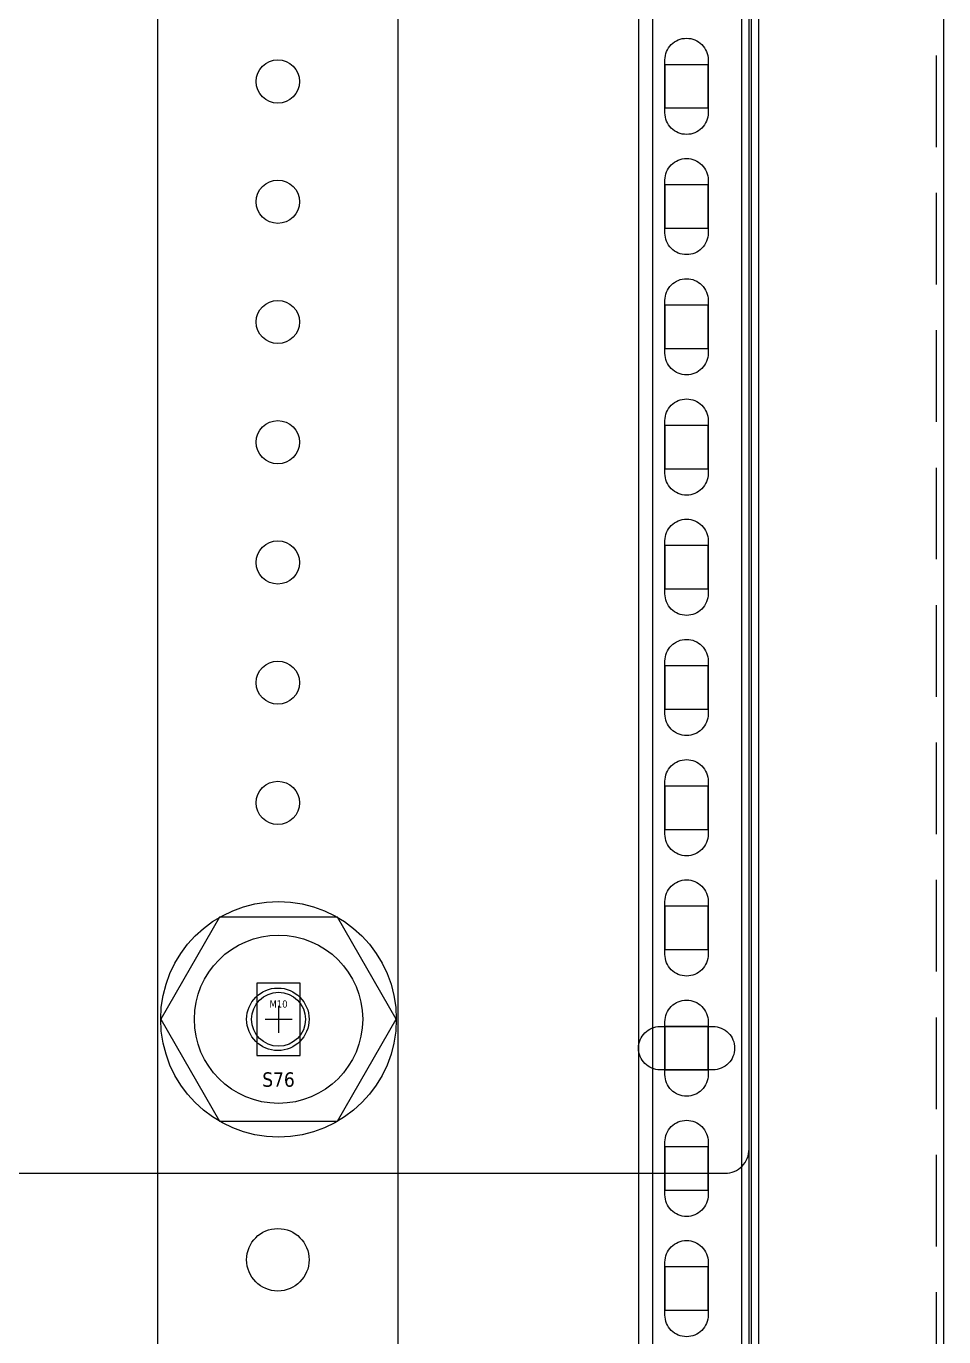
# Model space of a CAD drawing. Header units: millimetres. Extents: x 173893 to 258446, y -176540 to -123824.
# Drawn here: x 188370.5 to 188561.3, y -151404 to -151131.4 of the extents above; entities that cross this region are included whole.
import ezdxf

# ---------------------------------------------------------------- set-up
doc = ezdxf.new("R2010")
doc.units = ezdxf.units.MM
doc.header["$LTSCALE"] = 3
doc.linetypes.add('HIDDEN', pattern=[9.525, 6.35, -3.175])
doc.layers.add('@.DM. NÉT CHÍNH', color=7, linetype='Continuous')
doc.layers.add('@.VISIBLE', color=7, linetype='Continuous')
doc.styles.get("Standard").update_dxf_attribs({"font": 'arial.ttf'})

# ---------------------------------------------------------------- blocks, each defined once
blk = doc.blocks.new('Oval 20x9')
at = {"layer": '@.VISIBLE', "color": 2}
blk.add_lwpolyline([(-5.5, -4.5), (5.5, -4.5, 0.414214), (10, 0), (10, 0, 0.414214), (5.5, 4.5), (-5.5, 4.5, 0.414214), (-10, 0), (-10, 0, 0.414214)], format="xyb", close=True, dxfattribs=at)
blk = doc.blocks.new('*U1388')
at = {"color": 252}
for p, q in [((0, 12.33), (0, 6.72)), ((-2.81, 9.53), (2.81, 9.53))]:
    blk.add_line(p, q, dxfattribs=at)
at = {"color": 1}
blk.add_lwpolyline([(-12.25, 30.74), (-24.5, 9.53), (-12.25, -11.69), (12.25, -11.69), (24.5, 9.53), (12.25, 30.74)], close=True, dxfattribs=at)
for radius in [24.5, 17.5, 5.61, 5.61]:
    blk.add_circle((0, 9.53), radius, dxfattribs=at)
at = {"color": 1, "width": 30.0978, "attachment_point": 5}
for s, insert, char_height in [('{\\fTahoma|b0|i0|c0|p34;M10}', (0, 12.69), 1.5), ('{\\fTahoma|b0|i0|c0|p34;S76}', (0, -3.03), 3)]:
    blk.add_mtext(s, dxfattribs=dict(at, insert=insert, char_height=char_height))

msp = doc.modelspace()

# ---------------------------------------------------------------- linework, layer by layer
for points in [[(187561.33, -152443.95), (188561.33, -152443.95), (188561.33, -150543.95), (187561.33, -150543.95)], [(187601.33, -152403.95), (188521.33, -152403.95), (188521.33, -150583.95), (187601.33, -150583.95)], [(188397.83, -151407.95), (188447.83, -151407.95), (188447.83, -150899.95), (188397.83, -150899.95)], [(188512.33, -151139.45), (188503.33, -151139.45), (188503.33, -151148.45), (188512.33, -151148.45)], [(188512.33, -151164.45), (188503.33, -151164.45), (188503.33, -151173.45), (188512.33, -151173.45)], [(188512.33, -151189.45), (188503.33, -151189.45), (188503.33, -151198.45), (188512.33, -151198.45)], [(188512.33, -151214.45), (188503.33, -151214.45), (188503.33, -151223.45), (188512.33, -151223.45)], [(188512.33, -151239.45), (188503.33, -151239.45), (188503.33, -151248.45), (188512.33, -151248.45)], [(188512.33, -151264.45), (188503.33, -151264.45), (188503.33, -151273.45), (188512.33, -151273.45)], [(188512.33, -151289.45), (188503.33, -151289.45), (188503.33, -151298.45), (188512.33, -151298.45)], [(188512.33, -151314.45), (188503.33, -151314.45), (188503.33, -151323.45), (188512.33, -151323.45)], [(188512.33, -151339.45), (188503.33, -151339.45), (188503.33, -151348.45), (188512.33, -151348.45)], [(188512.33, -151364.45), (188503.33, -151364.45), (188503.33, -151373.45), (188512.33, -151373.45)], [(188512.33, -151389.45), (188503.33, -151389.45), (188503.33, -151398.45), (188512.33, -151398.45)]]:
    msp.add_lwpolyline(points, close=True)
at = {"linetype": 'HIDDEN'}
for points in [[(187562.83, -152442.45), (188559.83, -152442.45), (188559.83, -150545.45), (187562.83, -150545.45)], [(187599.83, -152405.45), (188522.83, -152405.45), (188522.83, -150582.45), (187599.83, -150582.45)]]:
    msp.add_lwpolyline(points, close=True, dxfattribs=at)
at = {"color": 151}
for points in [[(188522.83, -150555.45), (188502.83, -150555.45, 0.414214), (188497.83, -150560.45), (188497.83, -152427.45, 0.414214), (188502.83, -152432.45), (188522.83, -152432.45)], [(188512.33, -151138.45), (188512.33, -151149.45, -0.414214), (188507.83, -151153.95), (188507.83, -151153.95, -0.414214), (188503.33, -151149.45), (188503.33, -151138.45, -0.414214), (188507.83, -151133.95), (188507.83, -151133.95, -0.414214)], [(188512.33, -151163.45), (188512.33, -151174.45, -0.414214), (188507.83, -151178.95), (188507.83, -151178.95, -0.414214), (188503.33, -151174.45), (188503.33, -151163.45, -0.414214), (188507.83, -151158.95), (188507.83, -151158.95, -0.414214)], [(188512.33, -151188.45), (188512.33, -151199.45, -0.414214), (188507.83, -151203.95), (188507.83, -151203.95, -0.414214), (188503.33, -151199.45), (188503.33, -151188.45, -0.414214), (188507.83, -151183.95), (188507.83, -151183.95, -0.414214)], [(188512.33, -151213.45), (188512.33, -151224.45, -0.414214), (188507.83, -151228.95), (188507.83, -151228.95, -0.414214), (188503.33, -151224.45), (188503.33, -151213.45, -0.414214), (188507.83, -151208.95), (188507.83, -151208.95, -0.414214)], [(188512.33, -151238.45), (188512.33, -151249.45, -0.414214), (188507.83, -151253.95), (188507.83, -151253.95, -0.414214), (188503.33, -151249.45), (188503.33, -151238.45, -0.414214), (188507.83, -151233.95), (188507.83, -151233.95, -0.414214)], [(188512.33, -151263.45), (188512.33, -151274.45, -0.414214), (188507.83, -151278.95), (188507.83, -151278.95, -0.414214), (188503.33, -151274.45), (188503.33, -151263.45, -0.414214), (188507.83, -151258.95), (188507.83, -151258.95, -0.414214)], [(188512.33, -151288.45), (188512.33, -151299.45, -0.414214), (188507.83, -151303.95), (188507.83, -151303.95, -0.414214), (188503.33, -151299.45), (188503.33, -151288.45, -0.414214), (188507.83, -151283.95), (188507.83, -151283.95, -0.414214)], [(188512.33, -151313.45), (188512.33, -151324.45, -0.414214), (188507.83, -151328.95), (188507.83, -151328.95, -0.414214), (188503.33, -151324.45), (188503.33, -151313.45, -0.414214), (188507.83, -151308.95), (188507.83, -151308.95, -0.414214)], [(188512.33, -151338.45), (188512.33, -151349.45, -0.414214), (188507.83, -151353.95), (188507.83, -151353.95, -0.414214), (188503.33, -151349.45), (188503.33, -151338.45, -0.414214), (188507.83, -151333.95), (188507.83, -151333.95, -0.414214)], [(188512.33, -151363.45), (188512.33, -151374.45, -0.414214), (188507.83, -151378.95), (188507.83, -151378.95, -0.414214), (188503.33, -151374.45), (188503.33, -151363.45, -0.414214), (188507.83, -151358.95), (188507.83, -151358.95, -0.414214)], [(188512.33, -151388.45), (188512.33, -151399.45, -0.414214), (188507.83, -151403.95), (188507.83, -151403.95, -0.414214), (188503.33, -151399.45), (188503.33, -151388.45, -0.414214), (188507.83, -151383.95), (188507.83, -151383.95, -0.414214)]]:
    msp.add_lwpolyline(points, format="xyb", close=True, dxfattribs=at)
at = {"color": 6}
for points in [[(187601.83, -152403.45), (188520.83, -152403.45), (188520.83, -150584.45), (187601.83, -150584.45)], [(187603.33, -152401.95), (188519.33, -152401.95), (188519.33, -150585.95), (187603.33, -150585.95)], [(187621.83, -152383.45), (188500.83, -152383.45), (188500.83, -150604.45), (187621.83, -150604.45)]]:
    msp.add_lwpolyline(points, close=True, dxfattribs=at)
for centre, radius in [((188422.83, -151142.95), 4.5), ((188422.83, -151167.95), 4.5), ((188422.83, -151192.95), 4.5), ((188422.83, -151217.95), 4.5), ((188422.83, -151242.95), 4.5), ((188422.83, -151267.95), 4.5), ((188422.83, -151292.95), 4.5), ((188422.83, -151337.94), 6.5), ((188422.83, -151387.95), 6.5)]:
    msp.add_circle(centre, radius)
at = {"layer": '@.DM. NÉT CHÍNH', "color": 1, "linetype": 'Continuous'}
msp.add_lwpolyline([(188418.47, -151345.44), (188427.47, -151345.44), (188427.47, -151330.44), (188418.47, -151330.44)], close=True, dxfattribs=at)
at = {"layer": '@.VISIBLE'}
msp.add_line((187629.83, -151369.95), (188492.83, -151369.95), dxfattribs=at)
msp.add_lwpolyline([(188492.83, -151369.95), (188515.83, -151369.95, 0.414214), (188520.83, -151364.95), (188520.83, -151047.95, 0.414214), (188515.83, -151042.95), (188492.83, -151042.95)], format="xyb", dxfattribs=at)

# ---------------------------------------------------------------- block references
msp.add_blockref('*U1388', (188422.97, -151347.47))
at = {"layer": '@.VISIBLE', "xscale": -1}
msp.add_blockref('Oval 20x9', (188507.83, -151343.95), dxfattribs=at)

doc.saveas('drawing.dxf')
